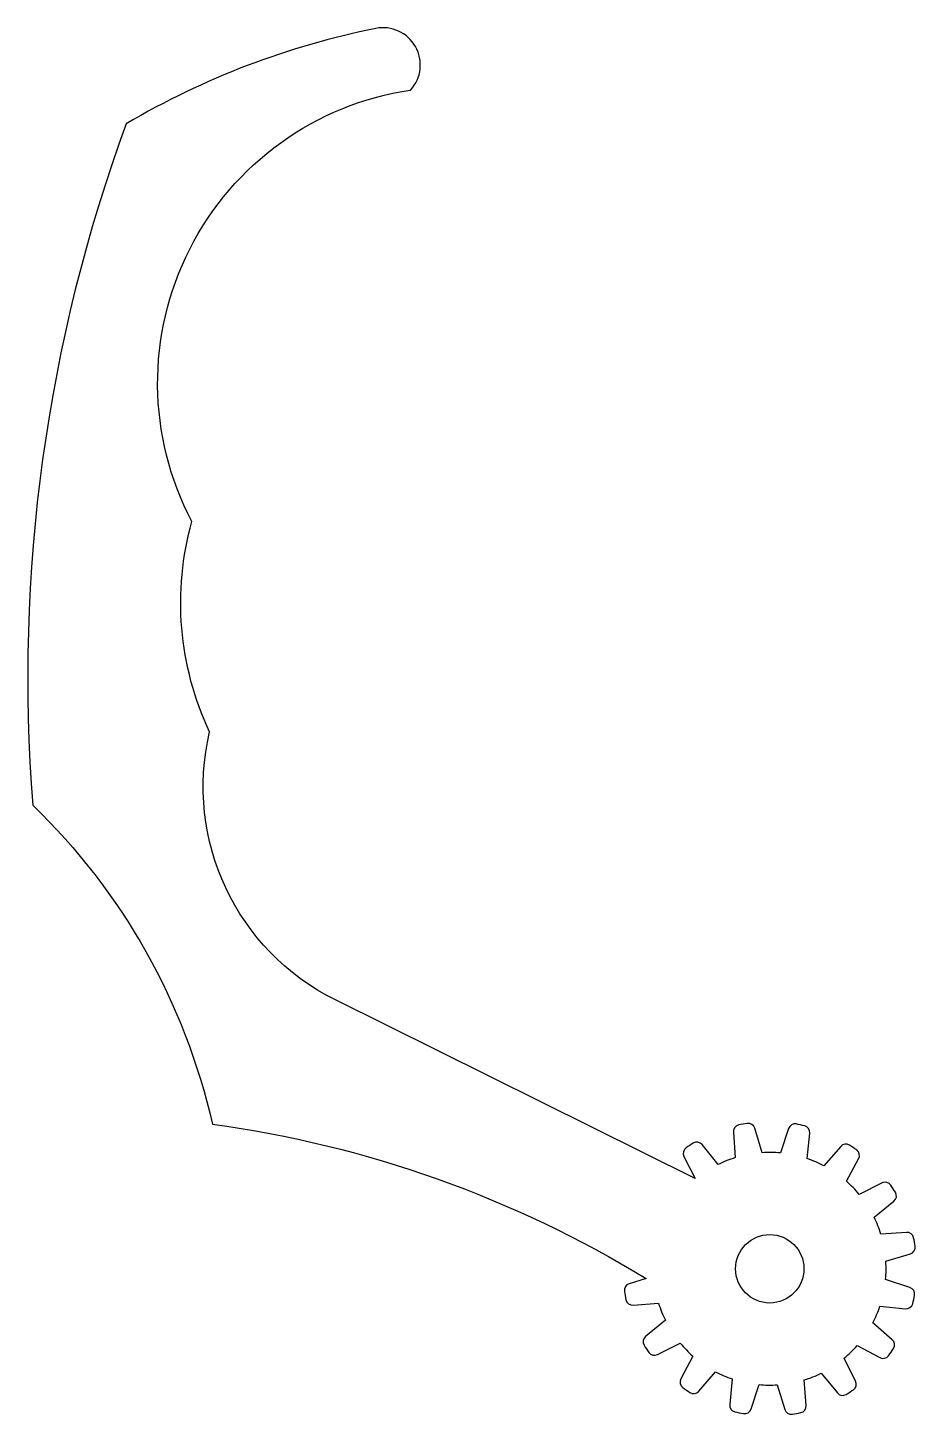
# Model space of a CAD drawing. Header units: millimetres. Extents: x -64 to 1, y 82 to 183.
import ezdxf

# ---------------------------------------------------------------- set-up
doc = ezdxf.new("R2010")
doc.units = ezdxf.units.MM
doc.layers.get('0').update_dxf_attribs({"linetype": 'CONTINUOUS'})

msp = doc.modelspace()

# ---------------------------------------------------------------- linework, layer by layer
msp.add_lwpolyline([(-19.03, 91.78), (-20.27, 91.41, 0.374266), (-20.62, 90.85, 0.014607), (-20.51, 90.24, 0.374266), (-19.98, 89.84), (-18.12, 89.98, 0.039235), (-17.63, 88.74), (-19.07, 87.56, 0.374266), (-19.18, 86.91, 0.014607), (-18.84, 86.39, 0.374266), (-18.21, 86.23), (-16.54, 87.07, 0.039235), (-15.61, 86.11), (-16.49, 84.46, 0.374266), (-16.35, 83.82, 0.014607), (-15.83, 83.47, 0.374266), (-15.18, 83.56), (-13.96, 84.98, 0.039235), (-12.74, 84.45), (-12.92, 82.59, 0.374266), (-12.55, 82.06, 0.014607), (-11.93, 81.92, 0.374266), (-11.37, 82.26), (-10.78, 84.04, 0.039235), (-9.45, 84.02), (-8.91, 82.23, 0.374266), (-8.35, 81.88, 0.014607), (-7.74, 81.99, 0.374266), (-7.34, 82.52), (-7.48, 84.38, 0.039235), (-6.24, 84.87), (-5.06, 83.43, 0.374266), (-4.41, 83.32, 0.014607), (-3.89, 83.66, 0.374266), (-3.73, 84.29), (-4.57, 85.96, 0.039235), (-3.61, 86.89), (-1.96, 86.01, 0.374266), (-1.32, 86.15, 0.014607), (-0.97, 86.67, 0.374266), (-1.06, 87.32), (-2.48, 88.54, 0.039235), (-1.95, 89.76), (-0.09, 89.58, 0.374266), (0.44, 89.95, 0.014607), (0.58, 90.57, 0.374266), (0.24, 91.13), (-1.54, 91.72, 0.039235), (-1.52, 93.05), (0.27, 93.59, 0.374266), (0.62, 94.15, 0.014607), (0.51, 94.76, 0.374266), (-0.02, 95.16), (-1.88, 95.02, 0.039235), (-2.37, 96.26), (-0.93, 97.44, 0.374266), (-0.82, 98.09, 0.014607), (-1.16, 98.61, 0.374266), (-1.79, 98.77), (-3.46, 97.93, 0.039235), (-4.39, 98.89), (-3.51, 100.54, 0.374266), (-3.65, 101.18, 0.014607), (-4.17, 101.53, 0.374266), (-4.82, 101.44), (-6.04, 100.02, 0.039235), (-7.26, 100.55), (-7.08, 102.41, 0.374266), (-7.45, 102.94, 0.014607), (-8.07, 103.08, 0.374266), (-8.63, 102.74), (-9.22, 100.96, 0.039235), (-10.55, 100.98), (-11.09, 102.77, 0.374266), (-11.65, 103.12, 0.014607), (-12.26, 103.01, 0.374266), (-12.66, 102.48), (-12.52, 100.62, 0.039235), (-13.76, 100.13), (-14.94, 101.57, 0.374266), (-15.59, 101.68, 0.014607), (-16.11, 101.34, 0.374266), (-16.27, 100.71), (-15.46, 99.09), (-41.73, 112.14, -0.348404), (-50.93, 131.72, -0.179587), (-52.22, 147.1, -0.517214), (-36.24, 178.62, 0.72449), (-38.78, 183.12, 0.083617), (-57.01, 176.16, 0.108444), (-63.84, 126.36, -0.145601), (-50.72, 103.07, -0.103611)], format="xyb", close=True)
msp.add_circle((-10, 92.5), 2.5)

doc.saveas('drawing.dxf')
